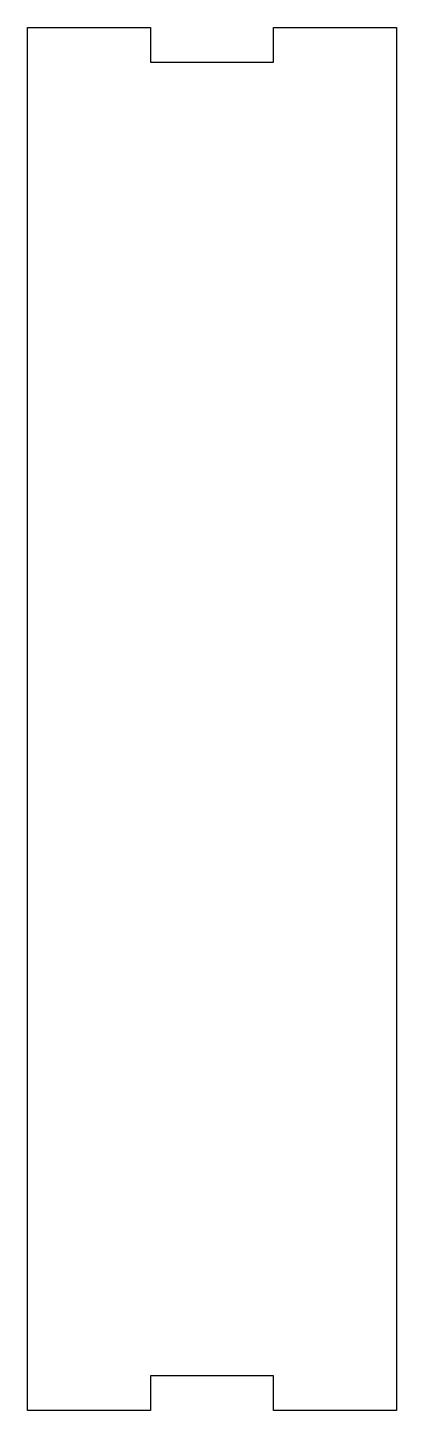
# Model space of a CAD drawing. Header units: millimetres. Extents: x -152 to -120, y 0 to 120.
import ezdxf

# ---------------------------------------------------------------- set-up
doc = ezdxf.new("R2010")
doc.units = ezdxf.units.MM
doc.layers.get('0').update_dxf_attribs({"linetype": 'CONTINUOUS'})

msp = doc.modelspace()

# ---------------------------------------------------------------- linework, layer by layer
msp.add_lwpolyline([(-152, 0), (-152, 120), (-141.33, 120), (-141.33, 117), (-130.67, 117), (-130.67, 120), (-120, 120), (-120, 0), (-130.67, 0), (-130.67, 3), (-141.33, 3), (-141.33, 0)], close=True)

doc.saveas('drawing.dxf')
